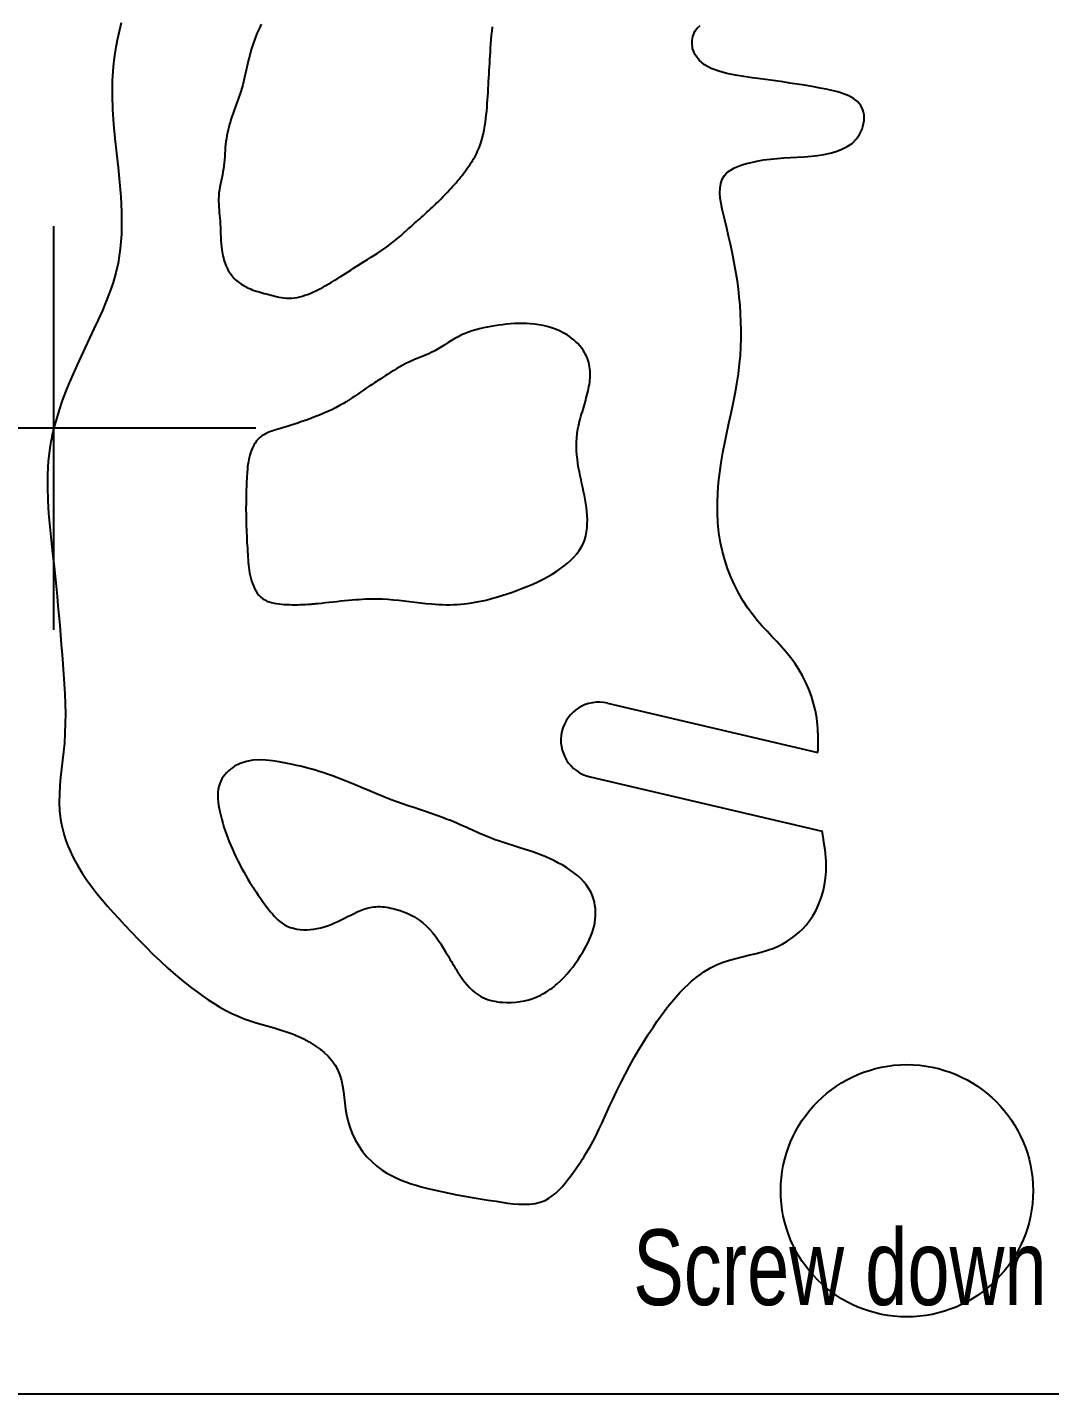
# Model space of a CAD drawing. Extents: x 0 to 30, y 0 to 14.6.
# Drawn here: x 13.63 to 18.7, y 0 to 6.77 of the extents above; entities that cross this region are included whole.
import ezdxf

# ---------------------------------------------------------------- set-up
doc = ezdxf.new("R2010")
doc.units = 0
doc.header["$MEASUREMENT"] = 0
doc.header["$PDMODE"] = 2
doc.layers.add('CK_LEVEL_1', color=7, linetype='CONTINUOUS')

msp = doc.modelspace()

# ---------------------------------------------------------------- linework, layer by layer
at = {"layer": 'CK_LEVEL_1', "color": 3, "linetype": 'CONTINUOUS'}
for p, q in [((16.5064, 3.4214), (17.5494, 3.1771)), ((16.4208, 3.0561), (17.5695, 2.787)), ((0, 0), (30, 0))]:
    msp.add_line(p, q, dxfattribs=at)
at = {"layer": 'CK_LEVEL_1', "color": 6, "linetype": 'CONTINUOUS'}
for points in [[(14.0981, 6.7927), (14.0876, 6.7495), (14.0782, 6.7063), (14.0699, 6.6629), (14.0632, 6.6195), (14.058, 6.576), (14.0532, 6.5051), (14.0525, 6.434), (14.055, 6.3627), (14.0599, 6.2911), (14.0666, 6.2193), (14.0742, 6.1474), (14.082, 6.0752), (14.0893, 6.0029), (14.0952, 5.9303), (14.0974, 5.8935), (14.099, 5.8566), (14.0998, 5.8197), (14.0997, 5.783), (14.0986, 5.7464), (14.0965, 5.7099), (14.093, 5.6737), (14.0882, 5.6378), (14.082, 5.6022), (14.071, 5.5542), (14.0574, 5.5069), (14.0415, 5.46), (14.0238, 5.4135), (14.0046, 5.3674), (13.9842, 5.3216), (13.9629, 5.2759), (13.9413, 5.2303), (13.9195, 5.1847), (13.8989, 5.141), (13.8788, 5.0973), (13.8592, 5.0534), (13.8404, 5.0093), (13.8226, 4.9651), (13.8058, 4.9206), (13.7904, 4.8759), (13.7765, 4.8309), (13.7642, 4.7856)], [(17.5494, 3.1771), (17.5498, 3.1921), (17.5501, 3.2071), (17.5504, 3.222), (17.5505, 3.237), (17.5504, 3.252), (17.5502, 3.2669), (17.5496, 3.2819), (17.5488, 3.2968), (17.5477, 3.3118), (17.5433, 3.3481), (17.5367, 3.3843), (17.528, 3.4202), (17.5172, 3.4555), (17.5044, 3.4902), (17.4896, 3.5241), (17.473, 3.5571), (17.4546, 3.5889), (17.4345, 3.6196), (17.4137, 3.6477), (17.3916, 3.6748), (17.3686, 3.7011), (17.345, 3.727), (17.3211, 3.7525), (17.2971, 3.7781), (17.2734, 3.8039), (17.2504, 3.8303), (17.2282, 3.8575), (17.202, 3.8928), (17.1778, 3.9297), (17.1556, 3.9679), (17.1354, 4.0073), (17.1173, 4.0477), (17.1013, 4.089), (17.0874, 4.1311), (17.0758, 4.1737), (17.0665, 4.2168), (17.0588, 4.266), (17.0538, 4.3155), (17.0514, 4.3651), (17.0513, 4.415), (17.0534, 4.4648), (17.0573, 4.5146), (17.063, 4.5643), (17.0701, 4.6139), (17.0784, 4.6631), (17.0878, 4.7122), (17.0979, 4.7611), (17.1084, 4.8098), (17.119, 4.8584), (17.1293, 4.907), (17.139, 4.9557), (17.1478, 5.0047), (17.1555, 5.0539), (17.1615, 5.1035), (17.1652, 5.1449), (17.1676, 5.1866), (17.1689, 5.2284), (17.169, 5.2701), (17.1681, 5.3118), (17.1662, 5.3532), (17.1634, 5.3943), (17.1597, 5.4349), (17.1551, 5.4749), (17.1502, 5.5119), (17.1446, 5.5485), (17.1383, 5.585), (17.1314, 5.6217), (17.1238, 5.6587), (17.1157, 5.6964), (17.1069, 5.7351), (17.0976, 5.7748), (17.0877, 5.816), (17.0812, 5.8429), (17.075, 5.8701), (17.0696, 5.8972), (17.0657, 5.9238), (17.0637, 5.9496), (17.0642, 5.9742), (17.0678, 5.9972), (17.0749, 6.0181), (17.0862, 6.0368), (17.0957, 6.0473), (17.1068, 6.0567), (17.1194, 6.0652), (17.1332, 6.0728), (17.1479, 6.0795), (17.1633, 6.0855), (17.1793, 6.0909), (17.1955, 6.0956), (17.2117, 6.0998), (17.2464, 6.1074), (17.2804, 6.1132), (17.3139, 6.1175), (17.3471, 6.1206), (17.3802, 6.1231), (17.4134, 6.1251), (17.4472, 6.1272), (17.4815, 6.1295), (17.5168, 6.1327), (17.5477, 6.1362), (17.5788, 6.1409), (17.6097, 6.1472), (17.6396, 6.1554), (17.6681, 6.166), (17.6946, 6.1793), (17.7184, 6.1957), (17.7391, 6.2156), (17.756, 6.2394), (17.7625, 6.2521), (17.768, 6.2656), (17.7724, 6.2795), (17.7756, 6.2938), (17.7776, 6.3082), (17.7783, 6.3225), (17.7777, 6.3365), (17.7756, 6.3499), (17.772, 6.3625), (17.761, 6.384), (17.7451, 6.4023), (17.725, 6.4177), (17.7016, 6.4306), (17.6756, 6.4414), (17.6476, 6.4503), (17.6186, 6.4577), (17.5893, 6.464), (17.5604, 6.4695), (17.5206, 6.4767), (17.4828, 6.4832), (17.4463, 6.4891), (17.4105, 6.4946), (17.375, 6.4998), (17.3391, 6.5048), (17.3023, 6.5099), (17.264, 6.5152), (17.2237, 6.5208), (17.1826, 6.5267), (17.1404, 6.5336), (17.0985, 6.5423), (17.0583, 6.5533), (17.021, 6.5673), (16.9881, 6.585), (16.9608, 6.607), (16.9406, 6.6338), (16.9287, 6.6663), (16.9272, 6.6757), (16.9263, 6.6853), (16.9261, 6.6951), (16.9266, 6.705), (16.9277, 6.7148), (16.9296, 6.7244), (16.9321, 6.7336), (16.9354, 6.7424), (16.9394, 6.7507), (16.951, 6.7669), (16.9659, 6.7799)]]:
    msp.add_lwpolyline(points, dxfattribs=at)
at = {"layer": 'CK_LEVEL_1', "color": 3, "linetype": 'CONTINUOUS'}
for points in [[(14.7916, 6.7866), (14.7806, 6.7638), (14.7702, 6.7407), (14.7606, 6.7173), (14.7508, 6.6892), (14.7421, 6.6607), (14.7344, 6.6319), (14.7274, 6.6028), (14.7207, 6.5735), (14.7141, 6.5442), (14.7072, 6.515), (14.6998, 6.486), (14.6916, 6.4572), (14.6872, 6.4432), (14.6825, 6.4292), (14.6777, 6.4153), (14.6727, 6.4015), (14.6677, 6.3876), (14.6626, 6.3738), (14.6576, 6.3599), (14.6527, 6.346), (14.6479, 6.332), (14.6433, 6.3182), (14.6389, 6.3043), (14.6348, 6.2903), (14.6309, 6.2763), (14.6273, 6.2621), (14.624, 6.248), (14.6211, 6.2337), (14.6186, 6.2194), (14.6165, 6.2051), (14.6147, 6.1901), (14.6134, 6.175), (14.6122, 6.1599), (14.6112, 6.1448), (14.6103, 6.1297), (14.6092, 6.1145), (14.608, 6.0994), (14.6064, 6.0844), (14.6044, 6.0693), (14.6019, 6.0543), (14.5991, 6.0393), (14.5959, 6.0244), (14.5927, 6.0095), (14.5896, 5.9946), (14.5867, 5.9796), (14.5841, 5.9647), (14.5821, 5.9497), (14.5807, 5.9347), (14.5801, 5.9211), (14.5802, 5.9075), (14.5806, 5.8938), (14.5815, 5.8801), (14.5826, 5.8664), (14.5838, 5.8527), (14.5851, 5.8389), (14.5864, 5.8252), (14.5875, 5.8114), (14.5885, 5.7953), (14.5892, 5.7793), (14.5898, 5.7632), (14.5903, 5.7471), (14.5909, 5.7311), (14.5917, 5.7151), (14.5928, 5.6991), (14.5943, 5.6832), (14.5963, 5.6672), (14.5978, 5.6574), (14.5995, 5.6476), (14.6016, 5.6378), (14.6039, 5.6281), (14.6066, 5.6185), (14.6095, 5.6089), (14.6128, 5.5995), (14.6165, 5.5903), (14.6206, 5.5811), (14.6243, 5.5736), (14.6283, 5.5663), (14.6325, 5.5591), (14.6371, 5.552), (14.6419, 5.5452), (14.647, 5.5386), (14.6523, 5.5322), (14.6579, 5.526), (14.6638, 5.5201), (14.6702, 5.5143), (14.6768, 5.5089), (14.6836, 5.5037), (14.6906, 5.4988), (14.6978, 5.4941), (14.7052, 5.4898), (14.7128, 5.4857), (14.7204, 5.4818), (14.7282, 5.4782), (14.7376, 5.4742), (14.7472, 5.4705), (14.7568, 5.467), (14.7665, 5.4638), (14.7763, 5.4608), (14.7861, 5.4579), (14.796, 5.455), (14.8059, 5.4523), (14.8159, 5.4495), (14.8283, 5.4461), (14.8408, 5.4426), (14.8534, 5.4394), (14.8659, 5.4363), (14.8785, 5.4336), (14.8911, 5.4314), (14.9037, 5.4297), (14.9163, 5.4286), (14.929, 5.4283), (14.9423, 5.4288), (14.9556, 5.4301), (14.9688, 5.4323), (14.982, 5.4351), (14.9951, 5.4386), (15.0081, 5.4426), (15.021, 5.4471), (15.0338, 5.4521), (15.0463, 5.4574), (15.0623, 5.4647), (15.078, 5.4723), (15.0934, 5.4804), (15.1086, 5.4888), (15.1236, 5.4974), (15.1384, 5.5063), (15.1532, 5.5154), (15.1678, 5.5246), (15.1824, 5.534), (15.1955, 5.5424), (15.2087, 5.5509), (15.2219, 5.5594), (15.235, 5.5679), (15.2482, 5.5764), (15.2614, 5.5849), (15.2746, 5.5934), (15.2878, 5.6018), (15.3011, 5.6102), (15.3173, 5.6203), (15.3335, 5.6303), (15.3497, 5.6404), (15.3658, 5.6506), (15.3818, 5.661), (15.3976, 5.6715), (15.4132, 5.6824), (15.4286, 5.6936), (15.4436, 5.7052), (15.4519, 5.7119), (15.4601, 5.7187), (15.4682, 5.7256), (15.4762, 5.7326), (15.4842, 5.7397), (15.4922, 5.7468), (15.5001, 5.754), (15.508, 5.7611), (15.5159, 5.7683), (15.5247, 5.7761), (15.5334, 5.7838), (15.5422, 5.7916), (15.5509, 5.7993), (15.5597, 5.807), (15.5685, 5.8147), (15.5772, 5.8224), (15.5859, 5.8302), (15.5946, 5.838), (15.6036, 5.8461), (15.6126, 5.8543), (15.6215, 5.8626), (15.6304, 5.8708), (15.6393, 5.8792), (15.6481, 5.8876), (15.6568, 5.896), (15.6655, 5.9045), (15.6742, 5.913), (15.6828, 5.9215), (15.6913, 5.9301), (15.6998, 5.9387), (15.7082, 5.9474), (15.7166, 5.9562), (15.7248, 5.965), (15.733, 5.9739), (15.7411, 5.9829), (15.7492, 5.9919), (15.7568, 6.0007), (15.7643, 6.0095), (15.7717, 6.0184), (15.779, 6.0273), (15.7862, 6.0364), (15.7933, 6.0455), (15.8003, 6.0548), (15.8072, 6.0641), (15.814, 6.0735), (15.8202, 6.0823), (15.8262, 6.0912), (15.8322, 6.1002), (15.8379, 6.1093), (15.8435, 6.1185), (15.8488, 6.1278), (15.8539, 6.1372), (15.8588, 6.1468), (15.8634, 6.1565), (15.8706, 6.1735), (15.8771, 6.191), (15.8827, 6.2087), (15.8877, 6.2267), (15.892, 6.2449), (15.8957, 6.2632), (15.899, 6.2817), (15.9018, 6.3003), (15.9043, 6.3188), (15.9064, 6.3373), (15.9083, 6.3558), (15.91, 6.3742), (15.9115, 6.3926), (15.9128, 6.4111), (15.914, 6.4295), (15.9151, 6.4479), (15.9162, 6.4664), (15.9172, 6.4848)], [(15.9172, 6.4848), (15.9181, 6.5028), (15.9191, 6.5209), (15.9201, 6.5389), (15.9211, 6.557), (15.9221, 6.575), (15.9231, 6.5931), (15.9242, 6.6111), (15.9253, 6.6292), (15.9265, 6.6473), (15.9279, 6.6682), (15.9294, 6.6891), (15.931, 6.7101), (15.9328, 6.7309), (15.9348, 6.7518), (15.937, 6.7727)], [(15.7983, 3.9135), (15.8253, 3.9169), (15.852, 3.9213), (15.8787, 3.9266), (15.9052, 3.9327), (15.9315, 3.9396), (15.9577, 3.9471), (15.9838, 3.9551), (16.0097, 3.9636), (16.0354, 3.9724), (16.061, 3.9815), (16.0863, 3.991), (16.1114, 4.001), (16.1363, 4.0116), (16.161, 4.0228), (16.1854, 4.0347), (16.2094, 4.0475), (16.2332, 4.0613), (16.2566, 4.0761), (16.2746, 4.0885), (16.2922, 4.1015), (16.3092, 4.1153), (16.3253, 4.1299), (16.3405, 4.1452), (16.3544, 4.1614), (16.367, 4.1783), (16.378, 4.1961), (16.3872, 4.2148), (16.3941, 4.2329), (16.3993, 4.2516), (16.4031, 4.2708), (16.4056, 4.2905), (16.4069, 4.3105), (16.4071, 4.3306), (16.4063, 4.3508), (16.4048, 4.371), (16.4025, 4.391), (16.3997, 4.411), (16.3963, 4.4309), (16.3926, 4.4505), (16.3886, 4.47), (16.3844, 4.4894), (16.3801, 4.5088), (16.3758, 4.5282), (16.3717, 4.5476), (16.3677, 4.5672), (16.3639, 4.5881), (16.3605, 4.6091), (16.3576, 4.6302), (16.3553, 4.6514), (16.3538, 4.6726), (16.3531, 4.6938), (16.3532, 4.715), (16.3544, 4.7361), (16.3566, 4.7571), (16.3584, 4.7693), (16.3606, 4.7814), (16.3631, 4.7935), (16.3658, 4.8056), (16.3688, 4.8176), (16.372, 4.8296), (16.3753, 4.8416), (16.3787, 4.8535), (16.3822, 4.8654), (16.3856, 4.8769), (16.3889, 4.8883), (16.3922, 4.8997), (16.3955, 4.9112), (16.3987, 4.9227), (16.4018, 4.9341), (16.4048, 4.9457), (16.4077, 4.9573), (16.4105, 4.9689), (16.4128, 4.9797), (16.415, 4.9905), (16.4169, 5.0014), (16.4186, 5.0123), (16.4199, 5.0232), (16.4208, 5.0342), (16.4213, 5.0452), (16.4214, 5.0561), (16.4209, 5.0671), (16.4199, 5.0779), (16.4184, 5.0886), (16.4163, 5.0992), (16.4137, 5.1097), (16.4106, 5.1201), (16.407, 5.1303), (16.4029, 5.1404), (16.3982, 5.1501), (16.3931, 5.1596), (16.3859, 5.1712), (16.378, 5.1824), (16.3693, 5.193), (16.3601, 5.2031), (16.3503, 5.2127), (16.34, 5.2218), (16.3292, 5.2304), (16.3181, 5.2385), (16.3065, 5.246), (16.288, 5.2567), (16.2689, 5.2661), (16.2493, 5.2743), (16.2291, 5.2814), (16.2086, 5.2874), (16.1879, 5.2924), (16.1669, 5.2963), (16.1457, 5.2993), (16.1245, 5.3014), (16.1049, 5.3026), (16.0853, 5.3031), (16.0657, 5.3029), (16.0461, 5.3022), (16.0265, 5.3009), (16.0069, 5.2992), (15.9874, 5.297), (15.9679, 5.2944), (15.9483, 5.2915), (15.9295, 5.2884), (15.9107, 5.285), (15.8919, 5.2811), (15.8734, 5.2768), (15.855, 5.272), (15.8368, 5.2666), (15.8189, 5.2605), (15.8013, 5.2536), (15.784, 5.246), (15.7669, 5.2374), (15.75, 5.2281), (15.7334, 5.2182), (15.7169, 5.2081), (15.7005, 5.1978), (15.6841, 5.1875), (15.6675, 5.1775), (15.6507, 5.1679), (15.6336, 5.1589), (15.6216, 5.1531), (15.6093, 5.1477), (15.597, 5.1424), (15.5846, 5.1373), (15.5722, 5.1323), (15.5597, 5.1273), (15.5473, 5.1222), (15.535, 5.1169), (15.5228, 5.1114), (15.5075, 5.104), (15.4924, 5.0961), (15.4775, 5.0879), (15.4628, 5.0793), (15.4482, 5.0705), (15.4337, 5.0614), (15.4193, 5.0522), (15.4049, 5.043), (15.3906, 5.0337), (15.3833, 5.0291), (15.3761, 5.0244), (15.3689, 5.0198), (15.3617, 5.0151), (15.3545, 5.0105), (15.3473, 5.0058), (15.3402, 5.0011), (15.333, 4.9964), (15.3259, 4.9917), (15.3118, 4.9821), (15.2977, 4.9725), (15.2837, 4.9628), (15.2697, 4.9531), (15.2556, 4.9435), (15.2415, 4.934), (15.2272, 4.9246), (15.2128, 4.9155), (15.1983, 4.9067), (15.1793, 4.8959), (15.1601, 4.8857), (15.1406, 4.8759), (15.1209, 4.8667), (15.1009, 4.8578), (15.0808, 4.8494), (15.0606, 4.8413), (15.0403, 4.8335), (15.0199, 4.8261), (15.0041, 4.8205), (14.9882, 4.8151), (14.9723, 4.8098), (14.9563, 4.8046), (14.9403, 4.7994), (14.9242, 4.7943), (14.9079, 4.7893), (14.8916, 4.7842), (14.8751, 4.7792), (14.8645, 4.7759), (14.8539, 4.7726), (14.8435, 4.7691), (14.8331, 4.7653), (14.8231, 4.7611), (14.8133, 4.7565), (14.8039, 4.7514), (14.795, 4.7457), (14.7865, 4.7393), (14.7773, 4.7307), (14.7688, 4.7211), (14.7612, 4.7106), (14.7544, 4.6994), (14.7483, 4.6876), (14.743, 4.6754), (14.7384, 4.6628), (14.7344, 4.65), (14.7312, 4.6371), (14.7293, 4.6285), (14.7277, 4.6199), (14.7263, 4.6112), (14.7252, 4.6026), (14.7242, 4.5941), (14.7233, 4.5855), (14.7226, 4.5769), (14.722, 4.5683), (14.7214, 4.5597), (14.7206, 4.5464), (14.7198, 4.533), (14.7191, 4.5197), (14.7185, 4.5063), (14.718, 4.4929), (14.7175, 4.4796), (14.7171, 4.4662), (14.7168, 4.4528), (14.7165, 4.4394), (14.7162, 4.4236), (14.716, 4.4079), (14.7159, 4.3922), (14.7159, 4.3765), (14.716, 4.3608), (14.7162, 4.3451), (14.7164, 4.3294), (14.7168, 4.3137), (14.7173, 4.298), (14.7178, 4.2824), (14.7185, 4.2668), (14.7193, 4.2512), (14.7201, 4.2356), (14.7209, 4.22), (14.7218, 4.2044), (14.7228, 4.1889), (14.7237, 4.1734), (14.7247, 4.1579), (14.7255, 4.145), (14.7264, 4.1321), (14.7273, 4.1192), (14.7285, 4.1063), (14.73, 4.0935), (14.7317, 4.0805), (14.7339, 4.0676), (14.7365, 4.0546), (14.7396, 4.0416), (14.7433, 4.0284), (14.7476, 4.0153), (14.7526, 4.0024), (14.7583, 3.99), (14.7648, 3.9781), (14.772, 3.9669), (14.7801, 3.9566), (14.789, 3.9474), (14.7989, 3.9393), (14.8088, 3.9329), (14.8195, 3.9276), (14.8308, 3.9232), (14.8426, 3.9197), (14.8548, 3.9169), (14.8673, 3.9148), (14.8799, 3.9131), (14.8926, 3.9119), (14.9053, 3.911), (14.9186, 3.9103), (14.9318, 3.9099), (14.9449, 3.9096), (14.9579, 3.9095), (14.9708, 3.9096), (14.9837, 3.9099), (14.9966, 3.9104), (15.0094, 3.9111), (15.0223, 3.9118), (15.0277, 3.9122), (15.0332, 3.9126), (15.0387, 3.913), (15.0442, 3.9135), (15.0496, 3.9139), (15.0551, 3.9144), (15.0606, 3.9149), (15.0661, 3.9154), (15.0716, 3.9159), (15.0906, 3.9178), (15.1095, 3.9198), (15.1285, 3.9219), (15.1474, 3.924), (15.1664, 3.9261), (15.1853, 3.9281), (15.2042, 3.9301), (15.2232, 3.9319), (15.2422, 3.9336), (15.2588, 3.9349), (15.2755, 3.9361), (15.2922, 3.937), (15.3089, 3.9378), (15.3255, 3.9384), (15.3422, 3.9387), (15.3589, 3.9387), (15.3756, 3.9385), (15.3922, 3.9379), (15.4192, 3.9364), (15.4461, 3.9342), (15.4729, 3.9315), (15.4998, 3.9284), (15.5266, 3.9251), (15.5535, 3.9218), (15.5804, 3.9186), (15.6073, 3.9157), (15.6343, 3.9132), (15.6525, 3.9118), (15.6707, 3.9107), (15.689, 3.91), (15.7073, 3.9096), (15.7255, 3.9095), (15.7438, 3.9099), (15.762, 3.9106), (15.7802, 3.9119), (15.7983, 3.9135)], [(13.7642, 4.7856), (13.7614, 4.7746), (13.7588, 4.7635), (13.7563, 4.7524), (13.754, 4.7413), (13.7517, 4.7301), (13.7496, 4.719), (13.7475, 4.7078), (13.7457, 4.6966), (13.7439, 4.6854), (13.7363, 4.6214), (13.7325, 4.5568), (13.7319, 4.4919), (13.7339, 4.4265), (13.7381, 4.3609), (13.7438, 4.2952), (13.7507, 4.2294), (13.758, 4.1637), (13.7653, 4.0981), (13.7705, 4.0494), (13.7754, 4.0009), (13.7801, 3.9524), (13.7846, 3.9041), (13.7888, 3.8558), (13.793, 3.8075), (13.797, 3.7592), (13.801, 3.711), (13.8049, 3.6627), (13.8088, 3.6141), (13.8124, 3.5654), (13.8157, 3.5167), (13.8183, 3.4679), (13.8202, 3.4191), (13.8211, 3.3702), (13.8209, 3.3213), (13.8192, 3.2723), (13.8161, 3.2232), (13.8121, 3.1812), (13.8073, 3.1391), (13.8024, 3.097), (13.7977, 3.0551), (13.7938, 3.0132), (13.7913, 2.9714), (13.7906, 2.9299), (13.7923, 2.8885), (13.7969, 2.8474), (13.8017, 2.8205), (13.8079, 2.7938), (13.8154, 2.7672), (13.8242, 2.741), (13.8341, 2.715), (13.845, 2.6894), (13.8569, 2.6642), (13.8696, 2.6393), (13.8832, 2.615), (13.9047, 2.5795), (13.9276, 2.5451), (13.9518, 2.5116), (13.977, 2.4789), (14.0032, 2.447), (14.0301, 2.4156), (14.0575, 2.3847), (14.0854, 2.3543), (14.1136, 2.324), (14.1485, 2.2871), (14.1837, 2.2505), (14.2192, 2.2143), (14.2552, 2.1786), (14.2918, 2.1436), (14.3291, 2.1092), (14.3672, 2.0755), (14.4062, 2.0428), (14.4461, 2.011), (14.4733, 1.9905), (14.5009, 1.9706), (14.5289, 1.9514), (14.5575, 1.933), (14.5865, 1.9155), (14.616, 1.8992), (14.646, 1.8839), (14.6764, 1.87), (14.7073, 1.8575), (14.7365, 1.8472), (14.7661, 1.8379), (14.7959, 1.8291), (14.8258, 1.8207), (14.8559, 1.8122), (14.886, 1.8032), (14.9161, 1.7935), (14.9461, 1.7826), (14.976, 1.7703), (15.0027, 1.7576), (15.029, 1.7433), (15.0544, 1.7276), (15.0786, 1.7105), (15.1013, 1.6919), (15.1222, 1.672), (15.1409, 1.6506), (15.1571, 1.6279), (15.1704, 1.6038), (15.1808, 1.5785), (15.1886, 1.552), (15.1943, 1.5247), (15.1987, 1.4966), (15.2023, 1.4681), (15.2056, 1.4392), (15.2093, 1.4103), (15.2139, 1.3815), (15.22, 1.353), (15.2296, 1.3203), (15.242, 1.2885), (15.2569, 1.2578), (15.2742, 1.2284), (15.2937, 1.2005), (15.3153, 1.1743), (15.3388, 1.1499), (15.3641, 1.1275), (15.3909, 1.1074), (15.4131, 1.0932), (15.4361, 1.0804), (15.4597, 1.0688), (15.4839, 1.0583), (15.5085, 1.0489), (15.5335, 1.0403), (15.5587, 1.0325), (15.5841, 1.0254), (15.6095, 1.0187), (15.6472, 1.0095), (15.6849, 1.001), (15.7225, 0.9932), (15.7603, 0.9859), (15.7984, 0.979), (15.8368, 0.9723), (15.8756, 0.9659), (15.9151, 0.9596), (15.9553, 0.9532), (15.9833, 0.9488), (16.0115, 0.9447), (16.0397, 0.9413), (16.0677, 0.9391), (16.0952, 0.9383), (16.1221, 0.9394), (16.1483, 0.9428), (16.1734, 0.9489), (16.1972, 0.958), (16.2158, 0.968), (16.2334, 0.98), (16.2503, 0.9938), (16.2664, 1.009), (16.2818, 1.0255), (16.2966, 1.0429), (16.3109, 1.0609), (16.3247, 1.0792), (16.3382, 1.0977), (16.3459, 1.1085), (16.3535, 1.1192), (16.361, 1.1299), (16.3684, 1.1405), (16.3757, 1.1512), (16.3828, 1.1619), (16.3898, 1.1727), (16.3966, 1.1835), (16.4033, 1.1944), (16.4196, 1.2223), (16.4351, 1.2508), (16.45, 1.2798), (16.4643, 1.3092), (16.4782, 1.3388), (16.4919, 1.3686), (16.5055, 1.3985), (16.5191, 1.4285), (16.5329, 1.4583), (16.5527, 1.4999), (16.5731, 1.5411), (16.594, 1.582), (16.6157, 1.6224), (16.6379, 1.6625), (16.6609, 1.7021), (16.6846, 1.7414), (16.709, 1.7802), (16.7341, 1.8185), (16.7513, 1.8438), (16.7689, 1.8689), (16.787, 1.8936), (16.8057, 1.9179), (16.8249, 1.9417), (16.8448, 1.965), (16.8655, 1.9877), (16.8869, 2.0096), (16.9092, 2.0308), (16.9235, 2.0436), (16.9382, 2.056), (16.9532, 2.0679), (16.9686, 2.0793), (16.9843, 2.0902), (17.0004, 2.1005), (17.0168, 2.1101), (17.0335, 2.1189), (17.0506, 2.127), (17.0804, 2.1388), (17.111, 2.1487), (17.1421, 2.1572), (17.1737, 2.1648), (17.2054, 2.1721), (17.2371, 2.1796), (17.2687, 2.1877), (17.2998, 2.1971), (17.3304, 2.2083), (17.3531, 2.2183), (17.3752, 2.2295), (17.3967, 2.242), (17.4174, 2.2557), (17.4373, 2.2706), (17.4562, 2.2866), (17.4741, 2.3038), (17.4908, 2.322), (17.5062, 2.3413), (17.5245, 2.3683), (17.5405, 2.3967), (17.5542, 2.4265), (17.5656, 2.4574), (17.5748, 2.4891), (17.5818, 2.5214), (17.5867, 2.554), (17.5894, 2.5868), (17.5901, 2.6196), (17.5895, 2.6384), (17.5884, 2.6572), (17.5867, 2.6759), (17.5845, 2.6945), (17.582, 2.7131), (17.5791, 2.7316), (17.5761, 2.7501), (17.5728, 2.7686), (17.5695, 2.787)], [(15.6891, 2.8552), (15.661, 2.8655), (15.6328, 2.8754), (15.6045, 2.8851), (15.5761, 2.8945), (15.5477, 2.904), (15.5193, 2.9135), (15.491, 2.9231), (15.4627, 2.9331), (15.4345, 2.9434), (15.3986, 2.9573), (15.3629, 2.9718), (15.3273, 2.9867), (15.2918, 3.0017), (15.2564, 3.0167), (15.2209, 3.0314), (15.1854, 3.0457), (15.1498, 3.0592), (15.1141, 3.0719), (15.0961, 3.0778), (15.0779, 3.0835), (15.0597, 3.0889), (15.0413, 3.0942), (15.0228, 3.0992), (15.0041, 3.1041), (14.9852, 3.1088), (14.9661, 3.1134), (14.9466, 3.1179), (14.9139, 3.125), (14.8808, 3.1315), (14.8474, 3.1366), (14.8141, 3.1398), (14.7812, 3.1407), (14.749, 3.1385), (14.7177, 3.1329), (14.6878, 3.1232), (14.6595, 3.1089), (14.6489, 3.1019), (14.6387, 3.0942), (14.629, 3.0858), (14.6198, 3.0768), (14.6113, 3.0672), (14.6036, 3.0571), (14.5966, 3.0465), (14.5907, 3.0354), (14.5857, 3.024), (14.581, 3.0094), (14.5779, 2.9944), (14.5762, 2.979), (14.5758, 2.9634), (14.5764, 2.9476), (14.5779, 2.9317), (14.5802, 2.9158), (14.583, 2.8999), (14.5863, 2.8842), (14.5908, 2.8646), (14.5957, 2.8454), (14.6009, 2.8264), (14.6066, 2.8077), (14.6126, 2.7892), (14.619, 2.7708), (14.6257, 2.7527), (14.6327, 2.7346), (14.6401, 2.7166), (14.6483, 2.6975), (14.6569, 2.6784), (14.6658, 2.6595), (14.675, 2.6407), (14.6846, 2.622), (14.6944, 2.6035), (14.7045, 2.5851), (14.7149, 2.567), (14.7256, 2.549), (14.7354, 2.5331), (14.7454, 2.5173), (14.7556, 2.5016), (14.766, 2.486), (14.7766, 2.4706), (14.7874, 2.4552), (14.7985, 2.4398), (14.8097, 2.4245), (14.8211, 2.4092), (14.8294, 2.3983), (14.8378, 2.3875), (14.8465, 2.377), (14.8554, 2.3667), (14.8646, 2.3569), (14.8742, 2.3475), (14.8843, 2.3389), (14.8949, 2.3309), (14.906, 2.3239), (14.9202, 2.3166), (14.9352, 2.3106), (14.9509, 2.3059), (14.967, 2.3025), (14.9835, 2.3002), (15.0001, 2.2991), (15.0169, 2.2989), (15.0336, 2.2998), (15.0501, 2.3016), (15.0682, 2.3046), (15.086, 2.3085), (15.1034, 2.3134), (15.1205, 2.319), (15.1375, 2.3254), (15.1542, 2.3323), (15.1708, 2.3398), (15.1873, 2.3476), (15.2038, 2.3558), (15.2195, 2.3638), (15.2352, 2.3719), (15.251, 2.3797), (15.2669, 2.3872), (15.2829, 2.3941), (15.2991, 2.4002), (15.3154, 2.4054), (15.3319, 2.4094), (15.3487, 2.4121), (15.3591, 2.413), (15.3696, 2.4134), (15.3801, 2.4133), (15.3907, 2.4127), (15.4013, 2.4116), (15.4119, 2.4102), (15.4225, 2.4084), (15.4331, 2.4063), (15.4436, 2.4039), (15.4616, 2.3992), (15.4794, 2.3937), (15.4968, 2.3875), (15.5139, 2.3804), (15.5306, 2.3726), (15.5467, 2.364), (15.5623, 2.3546), (15.5774, 2.3444), (15.5917, 2.3334), (15.6087, 2.3183), (15.6247, 2.302), (15.6398, 2.2848), (15.654, 2.2667), (15.6676, 2.248), (15.6805, 2.2287), (15.6929, 2.209), (15.705, 2.1892), (15.7168, 2.1694), (15.7224, 2.1598), (15.728, 2.1503), (15.7336, 2.1408), (15.7392, 2.1314), (15.7449, 2.1219), (15.7507, 2.1125), (15.7565, 2.1031), (15.7624, 2.0937), (15.7685, 2.0843), (15.7786, 2.0693), (15.7891, 2.0544), (15.8001, 2.0399), (15.8116, 2.0258), (15.8237, 2.0125), (15.8365, 1.9999), (15.8499, 1.9882), (15.8641, 1.9777), (15.879, 1.9685), (15.8899, 1.9629), (15.9012, 1.9579), (15.9127, 1.9536), (15.9246, 1.9499), (15.9366, 1.9468), (15.9489, 1.9442), (15.9613, 1.9421), (15.9738, 1.9405), (15.9864, 1.9393), (16.0084, 1.9382), (16.0303, 1.9385), (16.0522, 1.94), (16.0739, 1.9427), (16.0953, 1.9467), (16.1164, 1.952), (16.1371, 1.9585), (16.1573, 1.9664), (16.1769, 1.9754), (16.1866, 1.9805), (16.1961, 1.9858), (16.2054, 1.9915), (16.2146, 1.9974), (16.2236, 2.0036), (16.2324, 2.01), (16.2411, 2.0167), (16.2496, 2.0236), (16.2579, 2.0307), (16.2747, 2.046), (16.2907, 2.0621), (16.3061, 2.0788), (16.3208, 2.0962), (16.3349, 2.1141), (16.3484, 2.1325), (16.3614, 2.1514), (16.3738, 2.1707), (16.3858, 2.1903), (16.3945, 2.2054), (16.4029, 2.2206), (16.4108, 2.236), (16.4182, 2.2516), (16.425, 2.2675), (16.4311, 2.2836), (16.4364, 2.3), (16.4407, 2.3167), (16.4441, 2.3336), (16.4464, 2.3505), (16.4476, 2.3675), (16.4478, 2.3846), (16.4468, 2.4017), (16.4448, 2.4186), (16.4417, 2.4353), (16.4374, 2.4517), (16.432, 2.4676), (16.4254, 2.483), (16.4151, 2.502), (16.403, 2.5199), (16.3893, 2.5367), (16.3742, 2.5525), (16.358, 2.5674), (16.3407, 2.5814), (16.3226, 2.5945), (16.3039, 2.6068), (16.2849, 2.6182), (16.2643, 2.6296), (16.2435, 2.6402), (16.2225, 2.6502), (16.2014, 2.6594), (16.1801, 2.6681), (16.1586, 2.6764), (16.137, 2.6842), (16.1152, 2.6917), (16.0934, 2.6989), (16.073, 2.7054), (16.0526, 2.7118), (16.0322, 2.7183), (16.0117, 2.7247), (15.9913, 2.7313), (15.971, 2.7381), (15.9508, 2.7451), (15.9307, 2.7524), (15.9107, 2.7602), (15.8979, 2.7654), (15.8852, 2.7708), (15.8725, 2.7763), (15.8599, 2.782), (15.8473, 2.7877), (15.8347, 2.7934), (15.8221, 2.7992), (15.8095, 2.8049), (15.7969, 2.8106), (15.7851, 2.8159), (15.7732, 2.8211), (15.7612, 2.8262), (15.7493, 2.8312), (15.7373, 2.8362), (15.7253, 2.8411), (15.7132, 2.8459), (15.7012, 2.8506), (15.6891, 2.8552)]]:
    msp.add_lwpolyline(points, dxfattribs=at)
msp.add_circle((17.99, 1.0052), 0.6251, dxfattribs=at)
msp.add_arc((16.4636, 3.2388), 0.1876, 76.81703, 256.81703, dxfattribs=at)
at = {"layer": 'CK_LEVEL_1', "color": 6, "linetype": 'CONTINUOUS'}
msp.add_point((13.7642, 4.7856), dxfattribs=at)

# ---------------------------------------------------------------- texts
at = {"layer": 'CK_LEVEL_1', "color": 7, "linetype": 'CONTINUOUS', "width": 0.75}
msp.add_text('Screw down', height=0.375, dxfattribs=at).set_placement((16.6339, 0.439))

doc.saveas('drawing.dxf')
